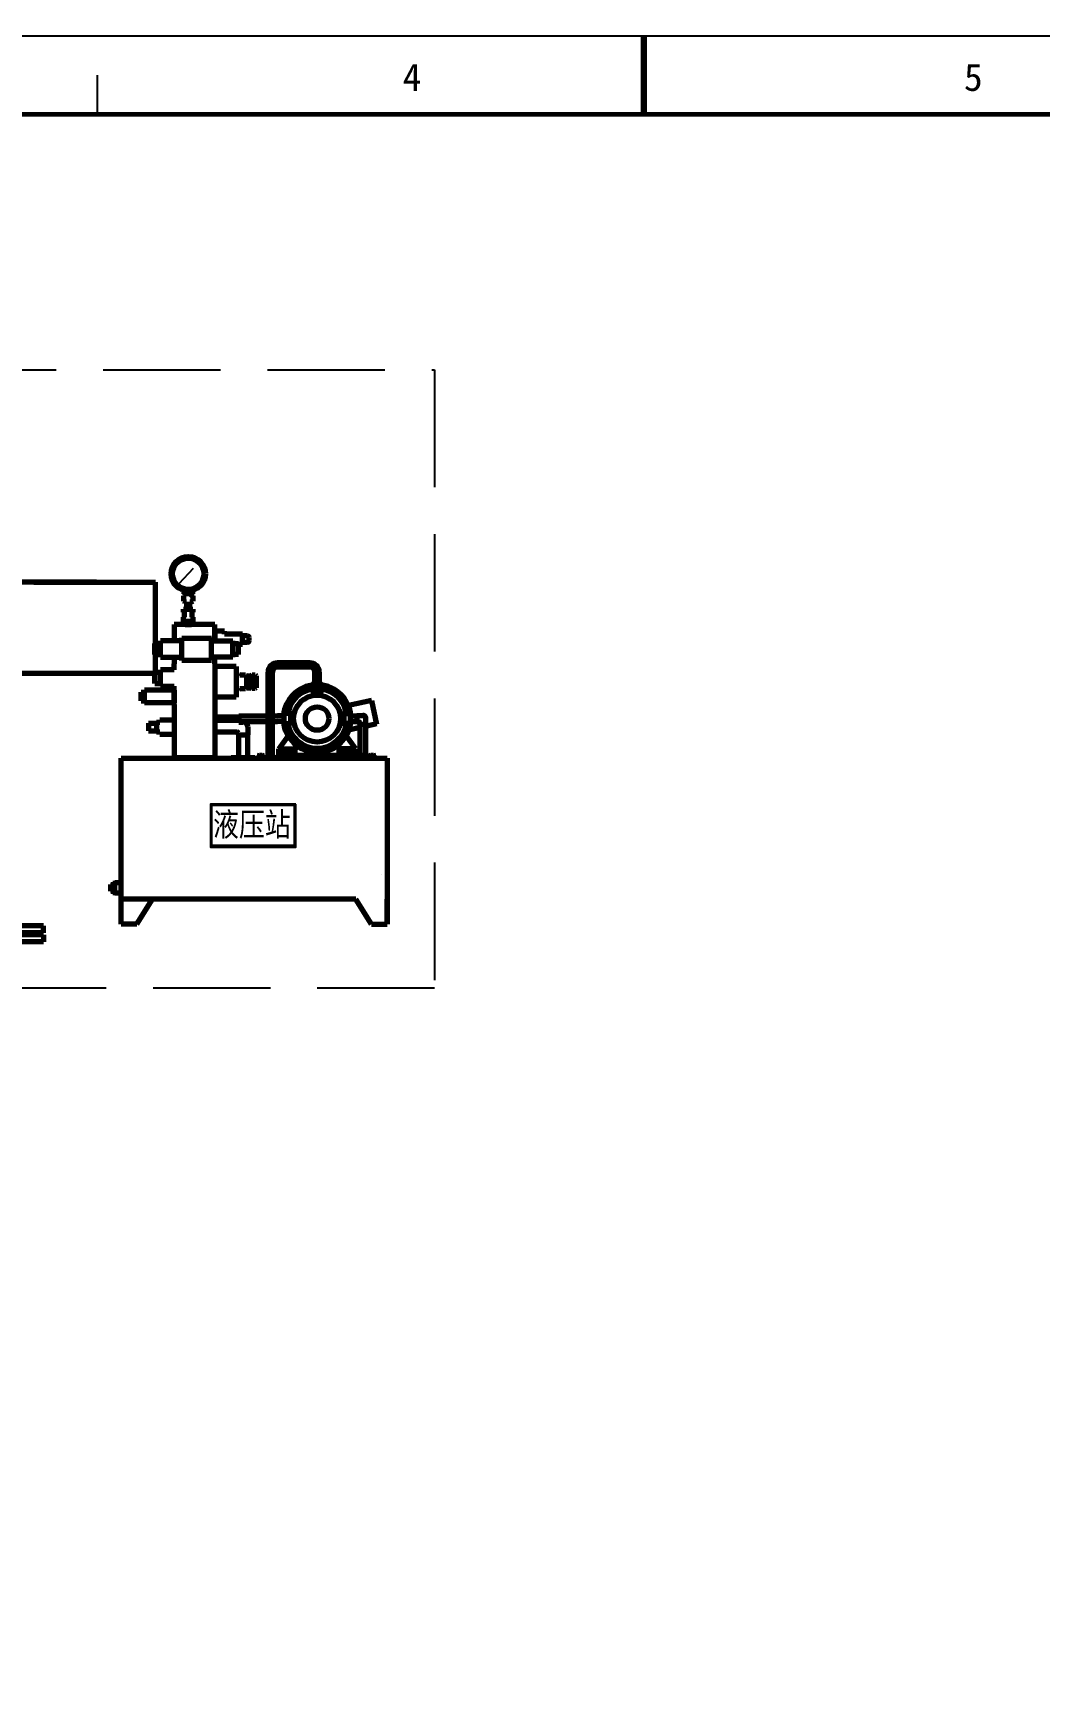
# Model space of a CAD drawing. Header units: millimetres. Extents: x 9671 to 25689, y -17516 to -2951.
# Drawn here: x 21270.6 to 21334.9, y -5422.1 to -5316.9 of the extents above; entities that cross this region are included whole.
import ezdxf

# ---------------------------------------------------------------- set-up
doc = ezdxf.new("R2010")
doc.units = ezdxf.units.MM
doc.linetypes.add('DASH', pattern=[0.35, 0.25, -0.1])
doc.layers.add('CAXA0', color=7, linetype='Continuous', lineweight=70)
doc.layers.add('sb', color=2, linetype='Continuous')
doc.styles.add('QSDI', font='SimSun.ttf', dxfattribs={"width": 0.8})

# ---------------------------------------------------------------- blocks, each defined once
blk = doc.blocks.new('CAXBLOCK81', base_point=(-107.5, 2.2))
at = {"layer": 'CAXA0', "color": 0, "linetype": 'Continuous', "lineweight": 25}
blk.add_line((-107.6, 2.1), (-107.3, 2.4), dxfattribs=at)
blk = doc.blocks.new('CAXBLOCK83', base_point=(-107.7, 2.2))
at = {"layer": 'CAXA0', "color": 0, "linetype": 'Continuous', "lineweight": 25}
blk.add_line((-107.6, 2.1), (-107.6, 2.1), dxfattribs=at)
blk = doc.blocks.new('CAXBLOCK87', base_point=(-101.1, 15.9))
at = {"layer": 'CAXA0', "color": 0, "linetype": 'Continuous', "lineweight": 25}
blk.add_line((-101.1, 15.7), (-100.9, 16), dxfattribs=at)
blk = doc.blocks.new('CAXBLOCK108', base_point=(-32.1, 15.9))
at = {"layer": 'CAXA0', "color": 0, "linetype": 'Continuous', "lineweight": 25}
blk.add_line((-32.2, 15.7), (-32, 16), dxfattribs=at)
blk = doc.blocks.new('CAXBLOCK126', base_point=(-5983.6, -3976.5))
at = {"layer": 'CAXA0', "linetype": 'Continuous', "lineweight": 25}
blk.add_hatch(color=256, dxfattribs=at).paths.add_polyline_path([(470, 1638), (473.9, 1641.2), (473, 1642)], flags=0)
blk.add_line((473.4, 1641.6), (518.8, 1690.3), dxfattribs=at)
blk = doc.blocks.new('压滤机')
for points in [[(23914.47, -4585.43), (23909.02, -4585.43), (23909.02, -4588.16), (23914.47, -4588.16)], [(23914.39, -4585.51), (23909.09, -4585.51), (23909.09, -4588.05), (23914.39, -4588.05)]]:
    blk.add_lwpolyline(points, close=True)
at = {"layer": 'CAXA0', "color": 2}
for p, q in [((23901.73, -4571.24), (23851.54, -4571.24)), ((23897.74, -4571.24), (23903.43, -4571.24)), ((23901.73, -4571.24), (23905.51, -4571.24)), ((23905.51, -4577.01), (23905.51, -4571.24)), ((23907.33, -4571.82), (23907.33, -4571.98)), ((23907.87, -4571.82), (23907.33, -4571.82)), ((23907.87, -4571.98), (23907.33, -4571.98)), ((23907.4, -4572.06), (23907.4, -4571.98)), ((23907.51, -4571.79), (23907.51, -4571.82)), ((23907.69, -4571.79), (23907.69, -4571.82)), ((23907.8, -4572.06), (23907.8, -4571.98)), ((23907.87, -4571.82), (23907.87, -4571.98)), ((23907.37, -4572.06), (23907.29, -4572.1)), ((23907.29, -4572.1), (23907.29, -4572.45)), ((23907.37, -4572.5), (23907.29, -4572.45)), ((23907.3, -4573.15), (23907.3, -4572.95)), ((23907.3, -4572.95), (23907.9, -4572.95)), ((23907.4, -4572.06), (23907.37, -4572.06)), ((23907.37, -4572.5), (23907.49, -4572.5)), ((23907.49, -4572.5), (23907.49, -4572.95)), ((23907.49, -4572.95), (23907.71, -4572.95)), ((23907.71, -4572.95), (23907.71, -4572.5)), ((23907.71, -4572.5), (23907.84, -4572.5)), ((23907.84, -4572.06), (23907.8, -4572.06)), ((23907.84, -4572.06), (23907.91, -4572.1)), ((23907.84, -4572.5), (23907.91, -4572.45)), ((23907.9, -4572.95), (23907.9, -4573.15)), ((23907.91, -4572.45), (23907.91, -4572.1)), ((23906.7, -4573.95), (23906.7, -4574.99)), ((23909.3, -4573.95), (23906.7, -4573.95)), ((23907.36, -4573.15), (23907.3, -4573.15)), ((23907.3, -4573.75), (23907.3, -4573.47)), ((23907.36, -4573.47), (23907.3, -4573.47)), ((23907.9, -4573.75), (23907.3, -4573.75)), ((23907.36, -4573.47), (23907.36, -4573.15)), ((23907.82, -4573.79), (23907.38, -4573.79)), ((23907.38, -4573.79), (23907.38, -4573.91)), ((23907.38, -4573.91), (23907.82, -4573.91)), ((23907.4, -4573.75), (23907.4, -4573.79)), ((23907.4, -4573.91), (23907.4, -4573.95)), ((23907.4, -4573.95), (23907.8, -4573.95)), ((23907.8, -4573.75), (23907.8, -4573.79)), ((23907.8, -4573.91), (23907.8, -4573.95)), ((23907.82, -4573.79), (23907.82, -4573.91)), ((23907.9, -4573.15), (23907.84, -4573.15)), ((23907.84, -4573.15), (23907.84, -4573.47)), ((23907.9, -4573.47), (23907.84, -4573.47)), ((23907.9, -4573.47), (23907.9, -4573.75)), ((23909.3, -4574.99), (23909.3, -4573.95)), ((23905.82, -4576.03), (23905.82, -4574.99)), ((23907.02, -4574.99), (23905.82, -4574.99)), ((23907.02, -4574.95), (23907.2, -4574.95)), ((23907.02, -4574.99), (23907.02, -4574.95)), ((23907.2, -4574.81), (23909.08, -4574.81)), ((23907.2, -4576.21), (23907.2, -4574.81)), ((23909.08, -4576.21), (23909.08, -4574.81)), ((23909.26, -4574.95), (23909.08, -4574.95)), ((23909.26, -4574.99), (23909.26, -4574.95)), ((23909.26, -4574.99), (23910.46, -4574.99)), ((23909.92, -4574.37), (23909.3, -4574.37)), ((23909.3, -4574.37), (23909.3, -4574.87)), ((23909.92, -4574.55), (23909.92, -4574.37)), ((23911.06, -4574.55), (23909.92, -4574.55)), ((23910.46, -4576.03), (23910.46, -4574.99)), ((23911.06, -4575.19), (23911.06, -4574.55)), ((23911.4, -4574.67), (23911.06, -4574.67)), ((23911.06, -4575.07), (23911.4, -4575.07)), ((23911.5, -4574.97), (23911.5, -4574.77)), ((23905.46, -4575.86), (23905.46, -4575.16)), ((23905.82, -4575.16), (23905.46, -4575.16)), ((23905.46, -4575.86), (23905.82, -4575.86)), ((23905.82, -4576.03), (23907.02, -4576.03)), ((23906.7, -4576.03), (23906.7, -4576.45)), ((23907.02, -4576.07), (23907.02, -4576.03)), ((23907.02, -4576.07), (23907.2, -4576.07)), ((23909.26, -4576.07), (23909.08, -4576.07)), ((23910.46, -4576.03), (23909.26, -4576.03)), ((23909.26, -4576.07), (23909.26, -4576.03)), ((23909.3, -4576.45), (23909.3, -4576.03)), ((23910.46, -4575.16), (23910.82, -4575.16)), ((23910.82, -4575.86), (23910.46, -4575.86)), ((23910.82, -4575.86), (23910.82, -4575.16)), ((23910.82, -4575.19), (23911.06, -4575.19)), ((23851.54, -4577.06), (23905.46, -4577.06)), ((23905.82, -4577.01), (23905.46, -4577.01)), ((23905.46, -4577.71), (23905.46, -4577.01)), ((23905.46, -4577.24), (23905.46, -4577.24)), ((23905.82, -4577.88), (23905.82, -4576.84)), ((23906.7, -4576.84), (23905.82, -4576.84)), ((23906.7, -4576.84), (23906.7, -4576.45)), ((23907.2, -4576.21), (23909.08, -4576.21)), ((23909.3, -4576.45), (23909.3, -4577.88)), ((23910.66, -4576.62), (23909.3, -4576.62)), ((23910.66, -4576.62), (23910.66, -4577.71)), ((23910.66, -4577.1), (23910.84, -4577.1)), ((23910.84, -4577.1), (23910.9, -4577.16)), ((23910.9, -4577.16), (23911.26, -4577.16)), ((23911.26, -4577.16), (23911.32, -4577.22)), ((23911.32, -4577.22), (23911.62, -4577.22)), ((23911.32, -4577.22), (23911.32, -4577.98)), ((23911.68, -4577.16), (23911.62, -4577.22)), ((23911.62, -4577.22), (23911.62, -4577.98)), ((23911.62, -4577.22), (23911.62, -4577.98)), ((23911.68, -4577.16), (23911.88, -4577.16)), ((23911.88, -4577.16), (23911.94, -4577.22)), ((23911.94, -4577.22), (23911.94, -4577.98)), ((23911.94, -4577.22), (23911.94, -4577.98)), ((23912.7, -4582.43), (23912.7, -4576.99)), ((23912.98, -4582.43), (23912.98, -4576.99)), ((23915.38, -4576.39), (23913.3, -4576.39)), ((23915.38, -4576.67), (23913.3, -4576.67)), ((23915.7, -4577.53), (23915.7, -4576.99)), ((23915.98, -4576.99), (23915.98, -4577.53)), ((23904.6, -4578.26), (23904.8, -4578.26)), ((23904.6, -4578.82), (23904.6, -4578.26)), ((23904.8, -4578.94), (23904.8, -4578.14)), ((23906.7, -4578.14), (23904.8, -4578.14)), ((23905.46, -4577.71), (23905.82, -4577.71)), ((23905.82, -4577.88), (23906.7, -4577.88)), ((23906.7, -4579.05), (23906.7, -4577.88)), ((23906.7, -4578.14), (23906.7, -4578.94)), ((23909.3, -4577.88), (23909.3, -4579.05)), ((23910.66, -4577.71), (23910.66, -4578.58)), ((23910.84, -4578.1), (23910.9, -4578.04)), ((23910.9, -4578.04), (23911.26, -4578.04)), ((23911.32, -4577.98), (23911.26, -4578.04)), ((23911.32, -4577.98), (23911.62, -4577.98)), ((23911.62, -4577.98), (23911.68, -4578.04)), ((23911.88, -4578.04), (23911.68, -4578.04)), ((23911.94, -4577.98), (23911.88, -4578.04)), ((23915.56, -4577.81), (23915.68, -4577.65)), ((23915.57, -4577.94), (23916.11, -4577.94)), ((23915.57, -4577.94), (23915.57, -4578.28)), ((23915.57, -4578.28), (23916.11, -4578.28)), ((23915.62, -4578.33), (23915.62, -4578.28)), ((23915.7, -4577.53), (23915.7, -4577.94)), ((23915.7, -4577.53), (23915.98, -4577.53)), ((23915.98, -4577.53), (23915.98, -4577.94)), ((23916.12, -4577.81), (23916, -4577.64)), ((23916.06, -4578.33), (23916.06, -4578.28)), ((23916.11, -4578.28), (23916.11, -4577.94)), ((23904.6, -4578.82), (23904.8, -4578.82)), ((23906.7, -4578.94), (23904.8, -4578.94)), ((23906.7, -4579.05), (23906.7, -4581.25)), ((23910.66, -4578.58), (23909.3, -4578.58)), ((23909.3, -4579.05), (23909.3, -4580.15)), ((23915.6, -4578.33), (23916.08, -4578.33)), ((23915.6, -4578.47), (23915.6, -4578.33)), ((23916.08, -4578.47), (23916.08, -4578.33)), ((23919.31, -4578.79), (23917.84, -4579.12)), ((23919.31, -4578.79), (23919.64, -4580.3)), ((23905.06, -4580.24), (23905.58, -4580.24)), ((23905.06, -4580.24), (23905.06, -4580.74)), ((23905.58, -4580.19), (23905.78, -4580.19)), ((23905.58, -4580.19), (23905.58, -4580.79)), ((23905.78, -4580.03), (23905.78, -4580.19)), ((23905.78, -4580.03), (23906.7, -4580.03)), ((23909.3, -4579.85), (23910.84, -4579.85)), ((23909.3, -4580.05), (23910.84, -4580.05)), ((23909.3, -4580.15), (23909.3, -4581.25)), ((23909.3, -4580.15), (23909.3, -4580.91)), ((23910.84, -4579.77), (23912.7, -4579.77)), ((23910.84, -4579.77), (23910.84, -4580.18)), ((23910.84, -4580.13), (23912.7, -4580.13)), ((23910.84, -4580.18), (23911.1, -4580.18)), ((23912.98, -4579.77), (23913.3, -4579.77)), ((23912.98, -4580.13), (23913.3, -4580.13)), ((23913.72, -4579.77), (23913.3, -4579.77)), ((23913.72, -4580.13), (23913.3, -4580.13)), ((23914.06, -4579.63), (23913.72, -4579.63)), ((23913.72, -4579.63), (23913.72, -4580.27)), ((23913.72, -4580.27), (23914.06, -4580.27)), ((23914.06, -4579.63), (23914.14, -4579.63)), ((23914.06, -4580.27), (23914.14, -4580.27)), ((23914.14, -4579.63), (23914.14, -4580.27)), ((23914.2, -4579.69), (23914.14, -4579.69)), ((23914.2, -4580.21), (23914.14, -4580.21)), ((23914.37, -4579.65), (23914.2, -4579.65)), ((23914.2, -4579.65), (23914.2, -4580.25)), ((23914.37, -4580.25), (23914.2, -4580.25)), ((23917.31, -4579.65), (23917.48, -4579.65)), ((23917.31, -4580.25), (23917.48, -4580.25)), ((23917.48, -4579.65), (23917.48, -4580.25)), ((23917.48, -4579.69), (23917.54, -4579.69)), ((23917.48, -4580.21), (23917.54, -4580.21)), ((23917.62, -4579.63), (23917.54, -4579.63)), ((23917.54, -4579.63), (23917.54, -4580.27)), ((23917.62, -4580.27), (23917.54, -4580.27)), ((23917.62, -4579.63), (23917.96, -4579.63)), ((23917.96, -4580.27), (23917.62, -4580.27)), ((23917.96, -4579.63), (23917.96, -4580.27)), ((23917.96, -4579.77), (23918.38, -4579.77)), ((23917.96, -4580.13), (23918.38, -4580.13)), ((23918.38, -4579.75), (23918.76, -4579.75)), ((23918.38, -4579.75), (23918.38, -4580.15)), ((23918.38, -4579.77), (23918.38, -4580.13)), ((23918.5, -4580.15), (23918.38, -4580.15)), ((23918.56, -4580.33), (23918.56, -4580.21)), ((23918.96, -4580.33), (23918.56, -4580.33)), ((23918.58, -4580.33), (23918.58, -4582.43)), ((23919.64, -4580.29), (23918.94, -4580.45)), ((23918.94, -4580.33), (23918.94, -4582.43)), ((23918.94, -4580.33), (23918.94, -4582.43)), ((23918.96, -4580.33), (23918.96, -4579.95)), ((23905.06, -4580.74), (23905.58, -4580.74)), ((23905.58, -4580.79), (23905.78, -4580.79)), ((23905.78, -4580.79), (23905.78, -4580.95)), ((23905.78, -4580.95), (23906.7, -4580.95)), ((23906.7, -4581.25), (23906.7, -4582.49)), ((23909.3, -4580.8), (23910.73, -4580.8)), ((23909.3, -4581.25), (23909.3, -4582.49)), ((23910.79, -4580.86), (23910.79, -4580.99)), ((23910.79, -4580.99), (23911.41, -4580.99)), ((23910.82, -4580.99), (23910.82, -4582.43)), ((23911.38, -4580.99), (23911.38, -4582.43)), ((23911.41, -4580.49), (23911.41, -4580.99)), ((23913.39, -4581.89), (23913.99, -4581.06)), ((23918.29, -4581.89), (23917.69, -4581.06)), ((23918.58, -4580.53), (23917.87, -4580.69)), ((23903.32, -4593.09), (23903.32, -4582.49)), ((23903.32, -4582.49), (23919.51, -4582.49)), ((23906.7, -4582.43), (23909.3, -4582.43)), ((23910.35, -4582.43), (23911.85, -4582.43)), ((23910.35, -4582.49), (23910.35, -4582.43)), ((23910.35, -4582.43), (23910.41, -4582.43)), ((23911.71, -4582.43), (23911.72, -4582.43)), ((23911.85, -4582.43), (23911.85, -4582.49)), ((23911.85, -4582.49), (23912.09, -4582.49)), ((23912.09, -4582.43), (23912.15, -4582.43)), ((23912.09, -4582.49), (23912.09, -4582.43)), ((23912.14, -4582.29), (23912.14, -4582.4)), ((23912.14, -4582.4), (23912.34, -4582.4)), ((23912.15, -4582.28), (23912.33, -4582.28)), ((23912.25, -4582.43), (23912.26, -4582.43)), ((23912.34, -4582.29), (23912.34, -4582.4)), ((23912.34, -4582.43), (23913.59, -4582.43)), ((23912.74, -4582.29), (23912.74, -4582.4)), ((23912.74, -4582.4), (23912.94, -4582.4)), ((23912.75, -4582.28), (23912.93, -4582.28)), ((23912.85, -4582.43), (23912.86, -4582.43)), ((23912.94, -4582.29), (23912.94, -4582.4)), ((23913.34, -4582.29), (23913.34, -4582.4)), ((23913.34, -4582.4), (23913.54, -4582.4)), ((23913.35, -4582.28), (23913.53, -4582.28)), ((23913.39, -4581.89), (23914.43, -4581.89)), ((23913.39, -4582.19), (23913.39, -4581.89)), ((23913.39, -4582.19), (23914.43, -4582.19)), ((23913.39, -4582.19), (23913.39, -4582.28)), ((23913.45, -4582.43), (23913.46, -4582.43)), ((23913.54, -4582.29), (23913.54, -4582.4)), ((23913.59, -4582.43), (23913.59, -4582.49)), ((23914.43, -4581.89), (23914.58, -4581.7)), ((23914.43, -4582.19), (23914.43, -4581.89)), ((23914.43, -4582.19), (23914.43, -4582.29)), ((23914.43, -4582.29), (23917.25, -4582.29)), ((23914.43, -4582.49), (23917.25, -4582.49)), ((23917.25, -4581.89), (23917.1, -4581.7)), ((23918.29, -4581.89), (23917.25, -4581.89)), ((23917.25, -4582.19), (23917.25, -4581.89)), ((23917.25, -4582.19), (23918.29, -4582.19)), ((23917.25, -4582.19), (23917.25, -4582.29)), ((23918.01, -4582.49), (23918.01, -4582.43)), ((23918.01, -4582.43), (23918.07, -4582.43)), ((23918.06, -4582.29), (23918.06, -4582.4)), ((23918.06, -4582.4), (23918.26, -4582.4)), ((23918.07, -4582.28), (23918.25, -4582.28)), ((23918.17, -4582.43), (23918.18, -4582.43)), ((23918.26, -4582.29), (23918.26, -4582.4)), ((23918.26, -4582.39), (23918.29, -4582.39)), ((23918.26, -4582.43), (23919.51, -4582.43)), ((23918.29, -4582.19), (23918.29, -4581.89)), ((23918.29, -4582.43), (23918.29, -4582.19)), ((23918.66, -4582.29), (23918.66, -4582.4)), ((23918.66, -4582.4), (23918.86, -4582.4)), ((23918.67, -4582.28), (23918.85, -4582.28)), ((23918.77, -4582.43), (23918.78, -4582.43)), ((23918.86, -4582.29), (23918.86, -4582.4)), ((23919.26, -4582.29), (23919.26, -4582.4)), ((23919.26, -4582.4), (23919.46, -4582.4)), ((23919.27, -4582.28), (23919.45, -4582.28)), ((23919.37, -4582.43), (23919.38, -4582.43)), ((23919.46, -4582.29), (23919.46, -4582.4)), ((23919.51, -4582.43), (23919.51, -4582.49)), ((23919.51, -4582.49), (23920.32, -4582.49)), ((23920.32, -4582.49), (23920.32, -4593.09)), ((23902.65, -4590.55), (23902.79, -4590.55)), ((23902.65, -4590.99), (23902.65, -4590.55)), ((23902.65, -4590.77), (23902.79, -4590.77)), ((23902.79, -4590.47), (23902.79, -4591.07)), ((23902.79, -4590.47), (23902.92, -4590.47)), ((23902.87, -4591.07), (23902.87, -4590.47)), ((23902.92, -4591.09), (23902.92, -4590.45)), ((23903.32, -4590.45), (23902.92, -4590.45)), ((23902.65, -4590.99), (23902.79, -4590.99)), ((23902.79, -4591.07), (23902.92, -4591.07)), ((23902.92, -4591.09), (23903.32, -4591.09)), ((23918.32, -4591.49), (23903.32, -4591.49)), ((23904.32, -4593.09), (23905.32, -4591.49)), ((23919.32, -4593.09), (23918.32, -4591.49)), ((23920.32, -4593.09), (23920.32, -4591.49)), ((23898.36, -4593.19), (23896.36, -4593.19)), ((23898.36, -4593.65), (23896.36, -4593.65)), ((23897.71, -4593.71), (23896.36, -4593.71)), ((23897.71, -4593.71), (23896.36, -4593.71)), ((23898.36, -4593.77), (23896.36, -4593.77)), ((23897.71, -4593.65), (23897.71, -4593.71)), ((23897.71, -4593.77), (23897.71, -4593.71)), ((23898.36, -4593.65), (23898.36, -4593.19)), ((23898.36, -4593.77), (23898.36, -4594.23)), ((23904.32, -4593.09), (23903.32, -4593.09)), ((23919.32, -4593.09), (23920.32, -4593.09)), ((23898.36, -4594.23), (23896.36, -4594.23))]:
    blk.add_line(p, q, dxfattribs=at)
for centre, radius in [((23907.6, -4570.7), 1.1), ((23907.6, -4570.7), 1), ((23915.84, -4579.95), 1.5), ((23915.84, -4579.95), 0.75)]:
    blk.add_circle(centre, radius, dxfattribs=at)
for centre, radius, start, end in [((23911.4, -4574.77), 0.1, 0, 90), ((23911.4, -4574.97), 0.1, 270, 0), ((23913.3, -4576.99), 0.6, 90, 180), ((23913.3, -4576.99), 0.32, 90, 180), ((23915.38, -4576.99), 0.6, 0, 90), ((23915.38, -4576.99), 0.32, 0, 90), ((23915.84, -4579.95), 2.16, 93.7162, 175.2198), ((23915.84, -4579.95), 1.9, 98.1697, 170.304), ((23915.84, -4579.95), 2.16, 4.7802, 86.2838), ((23915.84, -4579.95), 1.9, 9.696, 81.8303), ((23911.1, -4580.49), 0.31, 0, 90), ((23915.84, -4579.95), 2.16, 184.7802, 355.2198), ((23915.84, -4579.95), 1.9, 189.696, 350.304), ((23918.5, -4580.21), 0.06, 0, 90), ((23918.76, -4579.95), 0.2, 0, 90), ((23910.73, -4580.86), 0.06, 0, 90), ((23912.15, -4582.29), 0.012, 90, 180), ((23912.33, -4582.29), 0.012, 0, 90), ((23912.75, -4582.29), 0.012, 90, 180), ((23912.93, -4582.29), 0.012, 0, 90), ((23913.35, -4582.29), 0.012, 90, 180), ((23913.53, -4582.29), 0.012, 0, 90), ((23918.07, -4582.29), 0.012, 90, 180), ((23918.25, -4582.29), 0.012, 0, 90), ((23918.67, -4582.29), 0.012, 90, 180), ((23918.85, -4582.29), 0.012, 0, 90), ((23919.27, -4582.29), 0.012, 90, 180), ((23919.45, -4582.29), 0.012, 0, 90)]:
    blk.add_arc(centre, radius, start, end, dxfattribs=at)
at = {"layer": 'CAXA0', "color": 2, "linetype": 'Continuous', "lineweight": 70}
blk.add_point((23907.81, -4572.06), dxfattribs=at)
at = {"layer": 'sb', "color": 2}
blk.add_line((23910.84, -4578.1), (23910.66, -4578.1), dxfattribs=at)
at = {"layer": 'sb', "linetype": 'DASH', "ltscale": 30}
blk.add_lwpolyline([(23818.17, -4557.66), (23923.35, -4557.66), (23923.35, -4597.17), (23818.17, -4597.17)], close=True, dxfattribs=at)
at = {"layer": 'CAXA0', "color": 2, "xscale": 0.01999999999679858, "yscale": 0.02000000000043656, "zscale": 0.02}
for name, p in [('CAXBLOCK126', (23777.89, -4683.68)), ('CAXBLOCK87', (23911.7, -4582.43)), ('CAXBLOCK81', (23913.44, -4582.43)), ('CAXBLOCK83', (23918.16, -4582.43)), ('CAXBLOCK108', (23919.96, -4589.89))]:
    blk.add_blockref(name, p, dxfattribs=at)
at = {"style": 'QSDI', "width": 0.8}
blk.add_text('液压站', height=1.514, dxfattribs=at).set_placement((23909.19, -4587.47))
blk = doc.blocks.new('2#图框，横')
for p, q in [((7777.69, 420), (8371.69, 420)), ((8012.32, 415), (8012.32, 410))]:
    blk.add_line(p, q)
for const_width in [0.8, 0.5]:
    blk.add_lwpolyline([(8082.19, 410), (8082.19, 420)], dxfattribs=dict(const_width=const_width))
blk.add_lwpolyline([(7802.69, 10, 1, 1, 0), (7802.69, 410, 0.6, 0.6, 0), (8361.69, 410, 0.6, 0.6, 0), (8361.69, 10, 0.6, 0.6, 0)], format="xyseb", close=True)
at = {"style": 'QSDI'}
for s, p in [('4', (8051.36, 412.98)), ('5', (8123.11, 412.98))]:
    blk.add_text(s, height=3.5, dxfattribs=at).set_placement(p)

msp = doc.modelspace()

# ---------------------------------------------------------------- block references
at = {"color": 2, "xscale": 0.4999999999999969, "yscale": 0.4999999999999969, "zscale": 0.4999999999999969}
msp.add_blockref('2#图框，横', (17268.58, -5527.12), dxfattribs=at)
at = {"layer": 'sb', "color": 4}
msp.add_blockref('压滤机', (-2627.05, -780.79), dxfattribs=at)

doc.saveas('drawing.dxf')
